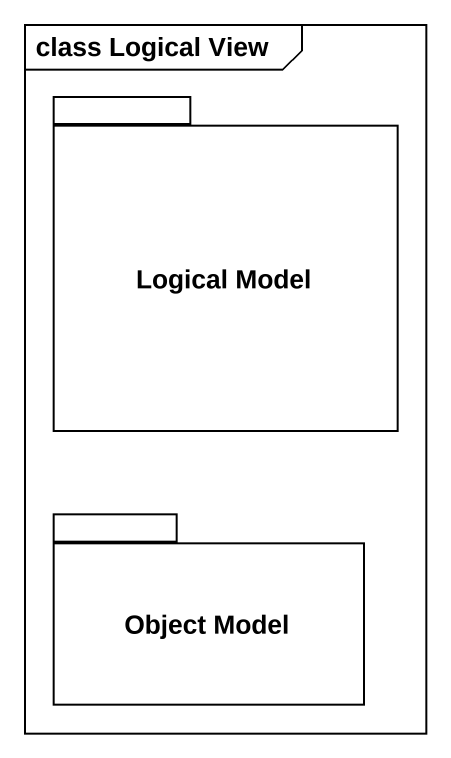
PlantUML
@startuml
mainframe class Logical View
package "Logical Model" as Logical_Model {
}
package "Object Model" as Object_Model {
}
@enduml
